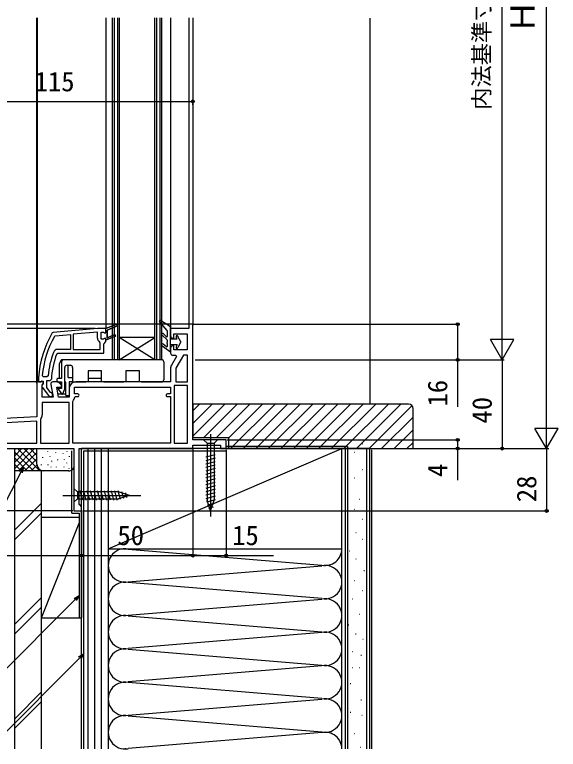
# Model space of a CAD drawing. Units: millimetres, scale not verified. Extents: x -525 to 525, y -783 to 778.
# Drawn here: x -360 to -115.8, y -155.8 to 174.5 of the extents above; entities that cross this region are included whole.
import ezdxf
from ezdxf.enums import TextEntityAlignment as Align

# ---------------------------------------------------------------- set-up
doc = ezdxf.new("R2010")
doc.units = ezdxf.units.MM
doc.header["$LTSCALE"] = 4
for name, color, linetype in [('0-2_YKK_11', 7, 'Continuous'), ('0-3_YKK_12', 2, 'Continuous'), ('0-4_YKK_13', 4, 'Continuous'), ('0-6_YKK_D', 6, 'Continuous'), ('0-8_YSS_K', 3, 'Continuous'), ('0-9_YSS_KE', 3, 'Continuous')]:
    doc.layers.add(name, color=color, linetype=linetype)
doc.styles.add('ＭＳ ゴシック', font='')
doc.styles.get('ＭＳ ゴシック').set_extended_font_data('MS Gothic')

msp = doc.modelspace()

# ---------------------------------------------------------------- linework, layer by layer
at = {"layer": '0-2_YKK_11'}
for p, q in [((-342.146, 29.882), (-341.753, 30.136)), ((-290, 24.6), (-290, 22.4)), ((-341.131, 22.073), (-340.661, 22.4))]:
    msp.add_line(p, q, dxfattribs=at)
for points in [[(-394, -20.6), (-333.4, -20.6), (-333.4, -48.6), (-330, -48.6), (-330, -46.7), (-330.5, -46.2), (-331, -45.7), (-331, -20.6), (-280, -20.6), (-280, -19.1), (-267.5, -19.1), (-267.5, -20.6), (-265, -20.6), (-265, -16.6), (-280, -16.6), (-280, 35.4), (-281.8, 35.4), (-281.8, 33.4), (-290, 33.4), (-290, 30.1)], [(-314.252, 34.428), (-318.5, 32.738), (-318.5, 29.264), (-315.051, 30.67), (-314.749, 29.93), (-318.5, 28.4), (-319, 28.4), (-319, 28.9), (-319.59, 28.975), (-320.075, 28.6), (-321.2, 28.6), (-321.2, 31.8), (-320.075, 31.8), (-319.59, 31.425), (-319, 31.5), (-319, 33.4), (-314.548, 35.172), (-319, 33.4), (-322.8, 33.4), (-342.727, 31.657), (-343.115, 31.411)], [(-340.661, 22.4), (-320, 22.4), (-320, 26.5), (-319.5, 27), (-319, 27.5), (-319, 28.4), (-318.5, 28.4), (-314.749, 29.93), (-315.051, 30.67), (-318.5, 29.264), (-318.5, 32.738), (-314.252, 34.428)], [(-341.753, 30.136), (-335, 30.727), (-335, 24), (-340.661, 24)], [(-322.8, 29.1), (-322.8, 31.794), (-333.8, 30.832), (-333.8, 24)], [(-289, 29.1), (-288.5, 29.1), (-288.5, 31), (-282.5, 31), (-282.5, 23.8), (-288.5, 23.8), (-288.5, 25.6), (-289, 25.6)], [(-333.8, 24), (-321.6, 24), (-321.6, 26.909), (-321.831, 27.33)], [(-289, 21.4), (-287.655, 21.4), (-287.327, 20.833), (-289.611, 16.877)], [(-290, 15.427), (-290, 9.4), (-332.6, 9.4)], [(-349.299, 11.248), (-349.3, 11.215), (-349.3, 9.4), (-348.294, 9.4), (-347.798, 9.837), (-347.2, 9.8), (-347.2, 8.7), (-347.4, 8.3)], [(-345.013, 12.153), (-345.51, 11.7), (-347.117, 11.7), (-347.615, 12.246)], [(-347.587, 6.883), (-344.475, 2.9), (-343, 2.9), (-343, 4.001), (-343.475, 4.501), (-343.845, 4.692), (-345.6, 6.939), (-345.6, 10.1), (-344.029, 10.1), (-343.53, 10.571)], [(-343.785, 8.226), (-342.793, 2.6), (-347.6, 2.6), (-347.6, 7.956), (-347.058, 8.824), (-347.377, 9.4), (-350, 9.4), (-350, -6.242), (-394.052, -8.55)], [(-335.5, 6.5), (-335.5, 2.6), (-340.356, 2.6), (-341.132, 7), (-339, 7), (-339, 7.9), (-340.5, 9.4), (-342.8, 9.4)], [(-331.7, 4), (-333.1, 4), (-333.1, 7), (-290, 7), (-290, 4), (-291.4, 4)], [(-335.5, -18.2), (-335.5, 0.2), (-347.6, 0.2), (-347.6, -5.367)], [(-290, -18.2), (-333.9, -18.2), (-333.9, 0.6), (-333.762, 0.945)], [(-333.113, 2.352), (-332.616, 2.8), (-331.7, 2.8)], [(-291.4, 2.8), (-290, 2.8), (-290, -18.2)], [(-348.282, -7.235), (-348.4, -7.558), (-348.4, -18.2), (-335.5, -18.2)]]:
    msp.add_lwpolyline(points, dxfattribs=at)
for points in [[(-282.4, 9.4), (-282.4, 21.4), (-284.229, 21.4), (-287.6, 15.561), (-287.6, 9.4)], [(-282.4, -18.2), (-282.4, 7.8), (-288.4, 7.8), (-288.4, -18.2)], [(-350, -8.244), (-392.6, -10.477), (-392.6, -18.2), (-350, -18.2)]]:
    msp.add_lwpolyline(points, close=True, dxfattribs=at)
for centre, radius, start, end in [((-314.4, 34.8), 0.4, 291.69939, 111.69941), ((-314.4, 34.8), 0.4, 291.69939, 111.69941), ((-303.4, 8.2), 46, 149.69629, 176.20063), ((-303.4, 8.2), 44.4, 150.76927, 174.77219), ((-289, 30.1), 1, 180.00001, 269.99999), ((-320.7, 29.1), 2.1, 180.00001, 237.42104), ((-340.661, 21.9), 2.1, 90, 159.81284), ((-289, 24.6), 1, 90.00001, 179.99999), ((-303.4, 8.2), 41.8, 159.8128, 174.57386), ((-303.4, 8.2), 40.2, 159.81283, 176.6194), ((-289, 22.4), 1, 180.00001, 269.99999), ((-287.1, 15.427), 2.9, 150.00001, 180.00002), ((-346.8, 7.5), 1, 126.86989, 218.08672), ((-342.8, 8.4), 1, 90, 189.99998), ((-332.6, 6.5), 2.9, 90.00001, 179.99999), ((-331.7, 3.4), 0.6, 269.99999, 90.00001), ((-291.4, 3.4), 0.6, 89.99999, 270.00001), ((-335.5, 2.6), 2.4, 316.39716, 354.0622), ((-350.5, -5.367), 2.9, 319.88081, 0.00001)]:
    msp.add_arc(centre, radius, start, end, dxfattribs=at)
at = {"layer": '0-3_YKK_12'}
for p, q in [((-350, 8.9), (-350, 173.073)), ((-349.801, 9.4), (-349.8, 173.073)), ((-319, 173.073), (-319, 33.399)), ((-316, 19.4), (-316, 173.073)), ((-315.3, 173.073), (-315.3, 19.4)), ((-313.7, 19.4), (-313.7, 173.073)), ((-313, 173.073), (-313, 19.4)), ((-297, 19.4), (-297, 173.073)), ((-296.3, 173.073), (-296.3, 19.4)), ((-294.7, 19.4), (-294.7, 173.073)), ((-294, 173.073), (-294, 19.4)), ((-290, 173.073), (-290, 32.9)), ((-281.8, 173.073), (-281.8, 34.9)), ((-280, 173.073), (-280, 34.9)), ((-297, 19.4), (-313, 29.4)), ((-294, 19.4), (-316, 19.4))]:
    msp.add_line(p, q, dxfattribs=at)
msp.add_lwpolyline([(-313, 19.4), (-297, 29.4), (-313, 29.4)], dxfattribs=at)
at = {"layer": '0-4_YKK_13'}
for p, q in [((-291.548, 32.556), (-294.928, 36.505)), ((-290, 34.1), (-294.54, 36.954)), ((-290, 23.4), (-290, 34.1)), ((-291.564, 28.359), (-293.872, 30.507)), ((-291.836, 29.705), (-293.328, 31.093)), ((-291.5, 32.426), (-291.5, 29.852)), ((-287.5, 29.9), (-287.5, 29.668)), ((-286.7, 29.9), (-286.7, 29.775)), ((-285.3, 27.35), (-286.7, 29.775)), ((-291.5, 28.213), (-291.5, 27.078)), ((-291.5, 26.678), (-291.5, 25.385)), ((-286.945, 28.6), (-290, 28.6)), ((-286.945, 28.6), (-287.446, 29.468)), ((-285.3, 27.35), (-286.7, 24.925)), ((-293.846, 25.785), (-290.484, 23.163)), ((-291.823, 25.227), (-293.355, 26.416)), ((-286.945, 26.1), (-290, 26.1)), ((-287.5, 25.032), (-287.5, 24.8)), ((-286.945, 26.1), (-287.446, 25.232)), ((-286.7, 24.925), (-286.7, 24.8)), ((-340, 17.329), (-340, 10.9)), ((-339.083, 19.234), (-339.968, 17.463)), ((-339, 18.4), (-339, 10.9)), ((-338, 19.4), (-338.815, 19.4)), ((-294, 19.4), (-338, 19.4)), ((-336.5, 16.9), (-335, 16.9)), ((-336, 11.4), (-336, 16.9)), ((-293, 18.4), (-293, 10.4)), ((-337.5, 6.372), (-337.5, 15.9)), ((-334, 15.9), (-334, 9.4)), ((-321, 14.4), (-327, 14.4)), ((-321, 9.4), (-321, 14.4)), ((-304, 14.4), (-310, 14.4)), ((-304, 9.4), (-304, 14.4)), ((-341, 10.6), (-341, 9.7)), ((-339, 10.9), (-340.7, 10.9)), ((-336, 11.4), (-334, 11.4)), ((-327, 11.15), (-321, 11.15)), ((-341, 6.6), (-341, 6.969)), ((-340.7, 9.4), (-339, 9.4)), ((-339.5, 9.1), (-340.2, 9.1)), ((-339.5, 9.1), (-339.5, 9.4)), ((-339.5, 8.4), (-339.5, 9.1)), ((-339.5, 6.6), (-339.5, 7)), ((-339, 9.4), (-339, 6.5)), ((-337.3, 9.4), (-337.5, 9.4)), ((-337, 3.4), (-337, 9.1)), ((-334, 9.4), (-335.5, 9.4)), ((-335.5, 9.4), (-335.5, 3.4)), ((-334, 9.4), (-328, 9.4)), ((-320, 9.4), (-321, 9.4)), ((-320, 9.4), (-311, 9.4)), ((-303, 9.4), (-304, 9.4)), ((-303, 9.4), (-294, 9.4)), ((-341, 6.6), (-341, 6.254)), ((-339.5, 6.6), (-341, 6.6)), ((-338.854, 3.9), (-340.585, 3.9)), ((-340.346, 6.028), (-338.874, 3.925)), ((-339, 6.5), (-340.1, 6.5)), ((-337.3, 3.9), (-338.402, 3.9)), ((-338.346, 3.995), (-337.518, 6.269)), ((-335.8, 3.1), (-336.7, 3.1)), ((-272, -14.1), (-272.001, -51.1)), ((-273.55, -18.15), (-273.55, -43.684)), ((-268.9, -16.6), (-270.45, -18.15)), ((-270.45, -18.15), (-270.45, -43.684)), ((-269.9, -23.345), (-274.1, -24.471)), ((-269.9, -24.898), (-274.1, -26.023)), ((-269.9, -26.451), (-274.1, -27.576)), ((-269.9, -28.004), (-274.1, -29.129)), ((-269.9, -29.557), (-274.1, -30.682)), ((-269.9, -31.11), (-274.1, -32.235)), ((-269.9, -32.663), (-274.1, -33.788)), ((-269.9, -34.216), (-274.1, -35.341)), ((-269.9, -35.769), (-274.1, -36.894)), ((-333.4, -38.5), (-333.4, -44.7)), ((-333.4, -38.5), (-331.85, -40.05)), ((-329.424, -43.7), (-330.549, -39.5)), ((-327.871, -43.7), (-328.996, -39.5)), ((-326.318, -43.7), (-327.443, -39.5)), ((-324.765, -43.7), (-325.89, -39.5)), ((-323.212, -43.7), (-324.337, -39.5)), ((-321.659, -43.7), (-322.784, -39.5)), ((-320.106, -43.7), (-321.231, -39.5)), ((-318.553, -43.7), (-319.679, -39.5)), ((-317, -43.7), (-318.126, -39.5)), ((-315.447, -43.7), (-316.573, -39.5)), ((-313.894, -43.7), (-315.02, -39.5)), ((-312.411, -43.441), (-313.467, -39.5)), ((-269.9, -37.321), (-274.1, -38.447)), ((-269.9, -38.874), (-274.1, -40)), ((-338.4, -41.6), (-303.4, -41.6)), ((-313.316, -40.05), (-331.85, -40.05)), ((-331.85, -40.05), (-331.85, -43.15)), ((-308.4, -41.6), (-313.316, -40.05)), ((-308.4, -41.6), (-313.316, -43.15)), ((-310.979, -42.99), (-311.792, -39.954)), ((-309.547, -42.538), (-310.096, -40.488)), ((-269.9, -40.427), (-274.1, -41.553)), ((-269.9, -41.98), (-274.1, -43.106)), ((-333.4, -44.7), (-331.85, -43.15)), ((-331.85, -43.15), (-313.316, -43.15)), ((-269.9, -43.533), (-273.842, -44.589)), ((-272, -48.6), (-273.55, -43.684)), ((-272, -48.6), (-273.55, -43.684)), ((-270.354, -45.208), (-273.39, -46.021)), ((-272, -48.6), (-270.45, -43.684)), ((-270.889, -46.904), (-272.939, -47.453))]:
    msp.add_line(p, q, dxfattribs=at)
for points in [[(-327, 14.4), (-327, 9.4), (-328, 9.4)], [(-310, 14.4), (-310, 9.4), (-311, 9.4)], [(-268.9, -16.6), (-275.1, -16.6), (-273.55, -18.15), (-270.45, -18.15)]]:
    msp.add_lwpolyline(points, dxfattribs=at)
for centre, radius, start, end in [((-294.7, 36.7), 0.3, 57.84718, 220.56105), ((-293.6, 30.8), 0.4, 47.0674, 227.0674), ((-291.7, 29.852), 0.2, 227.0674, 0), ((-291.7, 32.426), 0.2, 0, 40.56105), ((-287.1, 29.9), 0.4, 0, 180), ((-293.6, 26.1), 0.4, 52.18768, 232.05449), ((-291.5, 26.878), 0.2, 90, 270), ((-291.7, 28.213), 0.2, 0, 47.0674), ((-287.1, 29.668), 0.4, 180, 210), ((-291.7, 25.385), 0.2, 232.18768, 0), ((-290.3, 23.4), 0.3, 232.05449, 0), ((-287.1, 25.032), 0.4, 150, 180), ((-287.1, 24.8), 0.4, 180, 0), ((-339.7, 17.329), 0.3, 153.43495, 180), ((-338.815, 19.1), 0.3, 90, 153.43495), ((-338, 18.4), 1, 90, 180), ((-336.5, 15.9), 1, 90, 180), ((-335, 15.9), 1, 0, 90), ((-294, 18.4), 1, 0, 90), ((-340.7, 10.6), 0.3, 90, 180), ((-294, 10.4), 1, 270, 0), ((-340.7, 9.7), 0.3, 180, 270), ((-337.3, 9.1), 0.3, 0, 90), ((-340.1, 6.2), 0.3, 90, 215), ((-338.628, 4.097), 0.3, 215, 340), ((-337.8, 6.372), 0.3, 340, 0), ((-337.3, 3.6), 0.3, 0, 90), ((-336.7, 3.4), 0.3, 180, 270), ((-335.8, 3.4), 0.3, 270, 0)]:
    msp.add_arc(centre, radius, start, end, dxfattribs=at)
at = {"layer": '0-6_YKK_D'}
for p, q in [((-121, -10.1), (-121, 358.9)), ((-141, 29.9), (-141, 328.9)), ((-280, 133.9), (-280, 136.4)), ((-395, 135.4), (-280, 135.4)), ((-141, 19.4), (-141, 37.587)), ((-281.9, 35.4), (-416, 35.4)), ((-323.778, 33.4), (-416, 33.4)), ((-344.047, 33.399), (-416, 33.399)), ((-279.9, 35.4), (-160, 35.4)), ((-141, 19.4), (-146.25, 28.493)), ((-135.75, 28.493), (-146.25, 28.493)), ((-141, 19.4), (-135.75, 28.493)), ((-278.9, 19.4), (-140, 19.4)), ((-277.9, 19.4), (-160, 19.4)), ((-277.9, 19.4), (-140, 19.4)), ((-141, 19.4), (-141, -20.6)), ((-350.5, 9.4), (-416, 9.4)), ((-351.5, 9.4), (-416, 9.4)), ((-121, -20.6), (-121, -2.413)), ((-121, -20.6), (-126.25, -11.507)), ((-115.75, -11.507), (-126.25, -11.507)), ((-121, -20.6), (-115.75, -11.507)), ((-264.5, -16.6), (-160, -16.6)), ((-280, -20.85), (-280, -69.6)), ((-280, -21.85), (-280, -69.6)), ((-265.25, -20.6), (-120, -20.6)), ((-265.25, -20.6), (-120, -20.6)), ((-265, -21.1), (-265, -69.6)), ((-264.5, -20.6), (-140, -20.6)), ((-264.5, -20.6), (-160, -20.6)), ((-121, -20.6), (-121, -48.6)), ((-333.9, -48.6), (-416, -48.6)), ((-330, -49.1), (-330, -69.6)), ((-330, -49.1), (-330, -69.6)), ((-329.5, -48.6), (-120, -48.6)), ((-395, -68.6), (-330, -68.6)), ((-330, -68.6), (-280, -68.6))]:
    msp.add_line(p, q, dxfattribs=at)
for points in [[(-161, 35.4), (-161, 19.4), (-161, -1.809)], [(-161, -16.6), (-161, -20.6), (-161, -34.718)], [(-356.084, -28.859), (-357.241, -31.131), (-388.187, -91.866), (-480.952, -91.866)], [(-357.85, -30.821), (-356.084, -28.859), (-356.633, -31.442)], [(-280, -68.6), (-265, -68.6), (-243.723, -68.6)], [(-331, -86.641), (-332.803, -88.444), (-368.257, -123.898), (-457.695, -123.898)], [(-333.286, -87.961), (-331, -86.641), (-332.32, -88.928)], [(-329, -112.9), (-330.803, -114.703), (-367.918, -151.818), (-453.989, -151.818)], [(-331.286, -114.22), (-329, -112.9), (-330.32, -115.186)]]:
    msp.add_lwpolyline(points, dxfattribs=at)
for centre in [(-280, 135.4), (-161, 35.4), (-161, 19.4), (-161, -16.6), (-161, -20.6), (-141, -20.6), (-121, -48.6), (-330, -68.6), (-330, -68.6), (-280, -68.6), (-280, -68.6), (-265, -68.6)]:
    msp.add_circle(centre, 0.637, dxfattribs=at)
at = {"layer": '0-8_YSS_K'}
for p, q in [((-200.5, 172.9), (-200.5, -0.6)), ((-280, -3.629), (-276.971, -0.6)), ((-280, -9.286), (-271.314, -0.6)), ((-280, -14.943), (-265.657, -0.6)), ((-275, -15.6), (-260, -0.6)), ((-269.343, -15.6), (-254.343, -0.6)), ((-264, -15.914), (-248.686, -0.6)), ((-263.029, -20.6), (-243.029, -0.6)), ((-257.373, -20.6), (-237.373, -0.6)), ((-251.716, -20.6), (-231.716, -0.6)), ((-246.059, -20.6), (-226.059, -0.6)), ((-240.402, -20.6), (-220.402, -0.6)), ((-234.745, -20.6), (-214.745, -0.6)), ((-229.088, -20.6), (-209.088, -0.6)), ((-223.431, -20.6), (-203.431, -0.6)), ((-217.775, -20.6), (-197.775, -0.6)), ((-212.118, -20.6), (-192.118, -0.6)), ((-206.461, -20.6), (-186.461, -0.6)), ((-200.804, -20.6), (-181.491, -1.287)), ((-195.147, -20.6), (-181, -6.453)), ((-189.49, -20.6), (-181, -12.11)), ((-203.801, -18.479), (-203.601, -18.479)), ((-183.833, -20.6), (-181, -17.767)), ((-360, -30.6), (-360, -20.6)), ((-360, -29.458), (-351.142, -20.6)), ((-360, -26.629), (-353.971, -20.6)), ((-360, -23.801), (-356.799, -20.6)), ((-360, -20.973), (-359.627, -20.6)), ((-360, -22.115), (-351.515, -30.6)), ((-358.686, -20.6), (-348.686, -30.6)), ((-358.314, -30.6), (-350, -22.286)), ((-355.858, -20.6), (-350, -26.458)), ((-353.029, -20.6), (-350, -23.629)), ((-350.201, -20.6), (-350, -20.801)), ((-350, -27.6), (-350, -20.6)), ((-345.245, -21.816), (-345.245, -22.016)), ((-341.651, -22.12), (-341.651, -22.32)), ((-338.434, -22.788), (-338.434, -22.988)), ((-336.585, -21.704), (-336.585, -21.904)), ((-318, -20.6), (-330, -20.6)), ((-330, -155.6), (-330, -20.6)), ((-327, -155.6), (-327, -20.6)), ((-324, -155.6), (-324, -20.6)), ((-321, -155.6), (-321, -20.6)), ((-318, -65.6), (-213, -20.6)), ((-318, -20.6), (-318, -155.6)), ((-211.5, -20.6), (-211.5, -155.6)), ((-207.531, -22.209), (-207.331, -22.209)), ((-202, -20.6), (-202, -155.6)), ((-199.5, -155.6), (-199.5, -21.099)), ((-360, -24.943), (-354.343, -30.6)), ((-355.485, -30.6), (-350, -25.115)), ((-347.505, -24.457), (-347.505, -24.657)), ((-344.158, -24.123), (-344.158, -24.323)), ((-343.499, -26.126), (-343.499, -26.326)), ((-340.706, -25.523), (-340.706, -25.723)), ((-337.767, -25.458), (-337.767, -25.658)), ((-335.498, -24.011), (-335.498, -24.211)), ((-360, -27.772), (-357.172, -30.6)), ((-352.657, -30.6), (-349.982, -27.925)), ((-348.172, -27.795), (-348.172, -27.995)), ((-345.159, -27.795), (-345.159, -27.995)), ((-343.833, -28.796), (-343.833, -28.996)), ((-341.318, -28.796), (-341.318, -28.996)), ((-337.936, -28.796), (-337.936, -28.996)), ((-336.754, -26.99), (-336.754, -27.19)), ((-335.667, -29.297), (-335.667, -29.497)), ((-210.515, -26.93), (-210.315, -26.93)), ((-347, -30.6), (-360, -30.6)), ((-349.828, -30.6), (-349.034, -29.805)), ((-335.649, -30.6), (-347, -30.6)), ((-203.801, -29.914), (-203.601, -29.914)), ((-207.531, -33.644), (-207.331, -33.644)), ((-210.515, -38.866), (-210.315, -38.866)), ((-348, -45.142), (-360, -57.142)), ((-205.293, -43.342), (-205.093, -43.342)), ((-360, -61.385), (-348, -49.385)), ((-207.531, -47.818), (-207.331, -47.818)), ((-348, -96.6), (-348, -51.6)), ((-331, -51.6), (-348, -51.6)), ((-330, -51.6), (-330, -96.6)), ((-203.801, -52.294), (-203.601, -52.294)), ((-348, -96.6), (-331, -54.1)), ((-210.515, -55.278), (-210.315, -55.278)), ((-206.785, -58.262), (-206.585, -58.262)), ((-203.801, -61.246), (-203.601, -61.246)), ((-318, -65.6), (-318, -155.6)), ((-308.968, -65.758), (-222.032, -72.942)), ((-213, -129.323), (-213, -65.6)), ((-209.769, -66.468), (-209.569, -66.468)), ((-206.785, -70.197), (-206.585, -70.197)), ((-308.968, -80.442), (-222.032, -73.258)), ((-203.055, -75.419), (-202.855, -75.419)), ((-222.032, -87.942), (-308.968, -80.758)), ((-207.531, -79.895), (-207.331, -79.895)), ((-203.801, -84.371), (-203.601, -84.371)), ((-348, -87.569), (-360, -99.569)), ((-308.968, -95.442), (-222.032, -88.258)), ((-208.277, -88.101), (-208.077, -88.101)), ((-348, -91.811), (-360, -103.811)), ((-308.968, -95.758), (-222.032, -102.942)), ((-205.217, -95.032), (-205.017, -95.032)), ((-348, -96.6), (-330, -96.6)), ((-210.019, -99.834), (-209.819, -99.834)), ((-222.032, -103.258), (-308.968, -110.442)), ((-206.818, -103.835), (-206.618, -103.835)), ((-203.616, -106.236), (-203.416, -106.236)), ((-308.968, -110.758), (-222.032, -117.942)), ((-208.418, -111.839), (-208.218, -111.839)), ((-204.417, -113.439), (-204.217, -113.439)), ((-222.032, -118.258), (-308.968, -125.442)), ((-208.418, -119.041), (-208.218, -119.041)), ((-205.217, -119.041), (-205.017, -119.041)), ((-222.032, -132.942), (-308.968, -125.758)), ((-209.219, -126.244), (-209.019, -126.244)), ((-348, -129.995), (-360, -141.995)), ((-348, -134.238), (-360, -146.238)), ((-308.968, -140.442), (-222.032, -133.258)), ((-204.417, -133.447), (-204.217, -133.447)), ((-308.968, -140.758), (-222.032, -147.942)), ((-209.219, -139.049), (-209.019, -139.049)), ((-204.083, -140.473), (-203.883, -140.473)), ((-222.032, -148.258), (-308.968, -155.442)), ((-207.36, -148.583), (-207.16, -148.583)), ((-204.765, -154.81), (-204.565, -154.81))]:
    msp.add_line(p, q, dxfattribs=at)
for centre, radius, start, end in [((-347, -27.6), 3, 180, 270), ((-335.9, -27.6), 3, 270, 326.44238), ((-310.5, -73.1), 7.5, 78.21647, 281.78351), ((-220.5, -65.6), 7.5, 258.21646, 0), ((-220.5, -80.6), 7.5, 258.21646, 101.78354), ((-310.5, -88.1), 7.5, 78.21647, 281.78351), ((-220.5, -95.6), 7.5, 258.21646, 101.78354), ((-310.5, -103.1), 7.5, 78.21647, 281.78351), ((-220.5, -110.6), 7.5, 258.21646, 101.78354), ((-310.5, -118.1), 7.5, 78.21647, 281.78352), ((-220.5, -125.6), 7.5, 258.21646, 101.78354), ((-310.5, -133.1), 7.5, 78.21647, 281.78351), ((-220.5, -140.6), 7.5, 258.21646, 101.78354), ((-310.5, -148.1), 7.5, 78.21647, 281.78351), ((-220.5, -155.6), 7.5, 359.99997, 101.78354), ((-310.5, -163.1), 7.5, 78.21647, 90.06416)]:
    msp.add_arc(centre, radius, start, end, dxfattribs=at)
at = {"layer": '0-9_YSS_KE'}
for p, q in [((-210.5, -19.6), (-265, -19.6)), ((-210.5, -19.6), (-210.5, -155.6)), ((-334.349, -49.6), (-334.349, -21.6)), ((-213, -155.6), (-213, -20.6)), ((-360, -155.6), (-360, -30.6))]:
    msp.add_line(p, q, dxfattribs=at)
for points in [[(-183, -0.6), (-280, -0.6), (-280, -15.6), (-264, -15.6), (-264, -20.6), (-181, -20.6), (-181, -2.6)], [(-329, -155.6), (-329, -21.6), (-265, -21.6)], [(-200.5, -155.6), (-200.5, -20.6), (-213, -20.6)], [(-348, -155.6), (-348, -30.6), (-360, -30.6)], [(-334.349, -49.6), (-331, -49.6), (-331, -96.6)]]:
    msp.add_lwpolyline(points, dxfattribs=at)
msp.add_lwpolyline([(-213, -65.6), (-213, -20.6), (-318, -20.6), (-318, -65.6)], close=True, dxfattribs=at)
msp.add_arc((-183, -2.6), 2, 0.00001, 89.99999, dxfattribs=at)

# ---------------------------------------------------------------- texts
at = {"layer": '0-6_YKK_D', "style": 'ＭＳ ゴシック'}
for s, height, p in [('内法基準寸法h', 7.331, (-144.364, 131.73)), ('Ｈ', 11, (-123, 166.048)), ('16', 8.798, (-163, -1.65)), ('40', 8.798, (-143, -9.327)), ('4', 8.798, (-163, -33.332)), ('28', 8.798, (-123, -44.667))]:
    msp.add_text(s, height=height, rotation=90, dxfattribs=at).set_placement(p, align=Align.BOTTOM_LEFT)
for s, p in [('115', (-351.068, 137.4)), ('50', (-313.864, -66.6)), ('15', (-262.291, -66.6))]:
    msp.add_text(s, height=8.798, dxfattribs=at).set_placement(p, align=Align.BOTTOM_LEFT)

doc.saveas('drawing.dxf')
